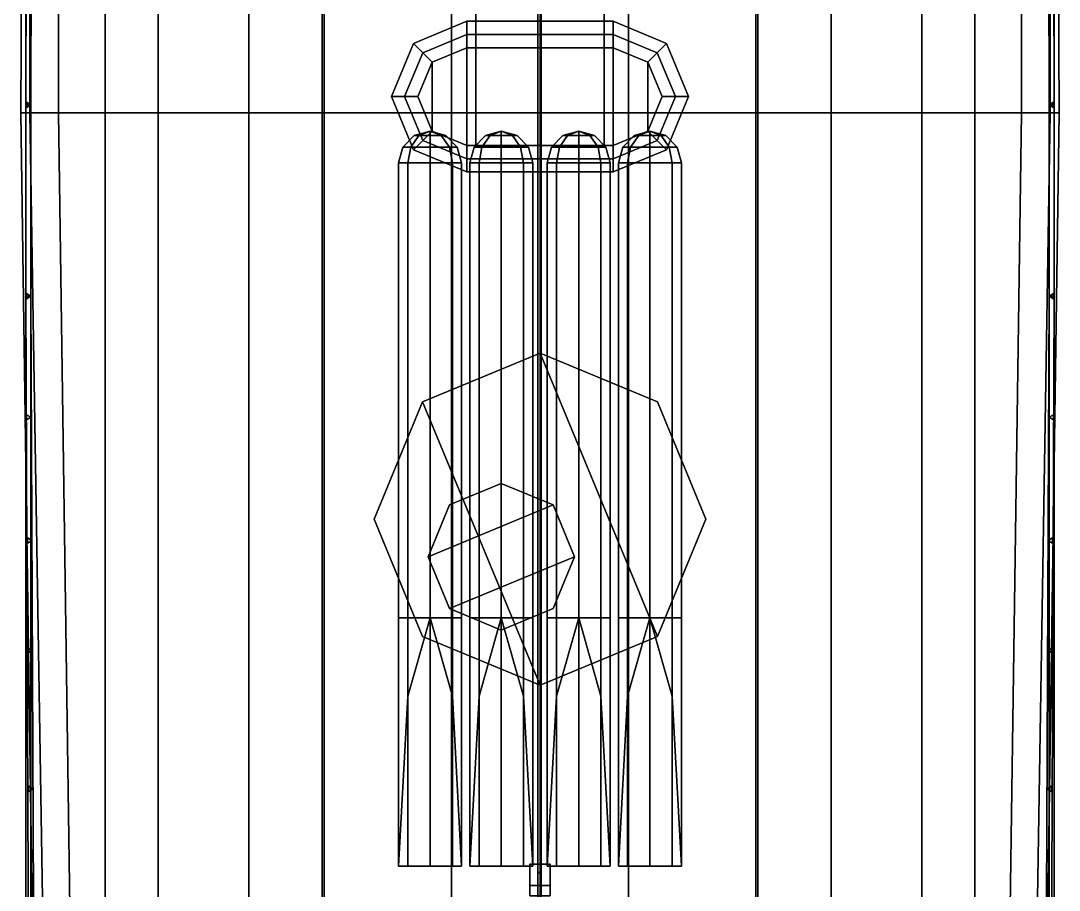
# Model space of a CAD drawing. Header units: millimetres. Extents: x -5 to 5, y -53 to 71.
# Drawn here: x -5.1 to 5.1, y -12.96 to -4.43 of the extents above; entities that cross this region are included whole.
import ezdxf

# ---------------------------------------------------------------- set-up
doc = ezdxf.new("R2010")
doc.units = ezdxf.units.MM
for name, color, linetype in [('boat', 3, 'Continuous'), ('r2', 6, 'Continuous'), ('railings', 6, 'Continuous'), ('turret', 2, 'Continuous')]:
    doc.layers.add(name, color=color, linetype=linetype)

msp = doc.modelspace()

# ---------------------------------------------------------------- linework, layer by layer
for points in [[(0.01, -12.79, 7.543), (-0.02, -12.79, 7.56), (-0.02, 9.19, 17.43), (0.01, 9.19, 17.41)], [(-0.02, -12.79, 7.56), (0.01, -12.79, 7.577), (0.01, 9.19, 17.45), (-0.02, 9.19, 17.43)], [(0.01, -12.79, 7.577), (0.01, -12.79, 7.543), (0.01, 9.19, 17.41), (0.01, 9.19, 17.45)], [(-0.02, -17.75, 10.64), (0.01, -17.75, 10.657), (0.01, 8.41, 24.03), (-0.02, 8.41, 24.01)], [(0.01, -17.75, 10.623), (-0.02, -17.75, 10.64), (-0.02, 8.41, 24.01), (0.01, 8.41, 23.99)], [(0.01, -17.75, 10.657), (0.01, -17.75, 10.623), (0.01, 8.41, 23.99), (0.01, 8.41, 24.03)], [(-5.05, 4.42, 1.33), (-5.05, 4.42, -0.8), (-5.1, -5.33, -0.59), (-5.05, -5.33, 1.33)], [(-5.05, 4.42, -0.8), (-5.01, 4.42, -1.13), (-5.01, -5.33, -1.25), (-5.1, -5.33, -0.59)], [(-5, 4.42, 2.83), (-5.05, 4.42, 1.33), (-5.05, -5.33, 1.33), (-5, -5.33, 2.83)], [(-5.01, 4.42, -1.13), (-4.73, 4.42, -1.77), (-4.73, -5.33, -1.85), (-5.01, -5.33, -1.25)], [(-2.14, 4.42, 2.95), (-5, 4.42, 2.83), (-5, -5.33, 2.83), (-2.14, -5.33, 2.95)], [(-4.73, 4.42, -1.77), (-4.27, 4.42, -2.2), (-4.27, -5.33, -2.24), (-4.73, -5.33, -1.85)], [(-4.27, 4.42, -2.2), (-3.75, 4.42, -2.44), (-3.75, -5.33, -2.48), (-4.27, -5.33, -2.24)], [(-3.75, 4.42, -2.44), (-2.86, 4.42, -2.7), (-2.86, -5.33, -2.74), (-3.75, -5.33, -2.48)], [(-2.86, 4.42, -2.7), (-2.12, 4.42, -2.82), (-2.12, -5.33, -2.85), (-2.86, -5.33, -2.74)], [(0, 4.42, 2.97), (-2.14, 4.42, 2.95), (-2.14, -5.33, 2.95), (0, -5.33, 2.97)], [(-2.12, 4.42, -2.82), (-0.87, 4.42, -2.9), (-0.87, -5.33, -2.95), (-2.12, -5.33, -2.85)], [(0, -5.33, -2.99), (-0.87, -5.33, -2.95), (-0.87, 4.42, -2.9), (0, 4.42, -2.91)], [(0, 4.42, -2.91), (0.87, 4.42, -2.9), (0.87, -5.33, -2.95), (0, -5.33, -2.99)], [(0, -5.33, 2.97), (2.14, -5.33, 2.95), (2.14, 4.42, 2.95), (0, 4.42, 2.97)], [(2.12, -5.33, -2.85), (0.87, -5.33, -2.95), (0.87, 4.42, -2.9), (2.12, 4.42, -2.82)], [(2.86, -5.33, -2.74), (2.12, -5.33, -2.85), (2.12, 4.42, -2.82), (2.86, 4.42, -2.7)], [(2.14, -5.33, 2.95), (5, -5.33, 2.83), (5, 4.42, 2.83), (2.14, 4.42, 2.95)], [(3.75, -5.33, -2.48), (2.86, -5.33, -2.74), (2.86, 4.42, -2.7), (3.75, 4.42, -2.44)], [(4.27, -5.33, -2.24), (3.75, -5.33, -2.48), (3.75, 4.42, -2.44), (4.27, 4.42, -2.2)], [(4.73, -5.33, -1.85), (4.27, -5.33, -2.24), (4.27, 4.42, -2.2), (4.73, 4.42, -1.77)], [(5.01, -5.33, -1.25), (4.73, -5.33, -1.85), (4.73, 4.42, -1.77), (5.01, 4.42, -1.13)], [(5, -5.33, 2.83), (5.05, -5.33, 1.33), (5.05, 4.42, 1.33), (5, 4.42, 2.83)], [(5.1, -5.33, -0.59), (5.01, -5.33, -1.25), (5.01, 4.42, -1.13), (5.05, 4.42, -0.8)], [(5.05, -5.33, 1.33), (5.1, -5.33, -0.59), (5.05, 4.42, -0.8), (5.05, 4.42, 1.33)], [(-0.63, -5.12, 5.29), (-0.63, -4.26, 5.29), (-0.63, -4.26, 4.55), (-0.63, -4.52, 4.97)], [(-0.63, -4.52, 4.97), (-0.63, -4.26, 4.55), (-0.63, -4.26, 5.29), (-0.63, -5.12, 5.29)], [(0.63, -5.12, 5.29), (0.63, -4.26, 5.29), (0.63, -4.26, 4.55), (0.63, -4.52, 4.97)], [(0.63, -4.52, 4.97), (0.63, -4.26, 4.55), (0.63, -4.26, 5.29), (0.63, -5.12, 5.29)], [(-0.63, -5.64, 5.29), (-0.63, -4.42, 5.29), (-0.63, -4.42, 5.46), (-0.63, -5.64, 5.46)], [(-0.63, -5.64, 5.46), (-0.63, -4.42, 5.46), (-0.63, -4.42, 5.29), (-0.63, -5.64, 5.29)], [(0.63, -5.64, 5.46), (0.63, -4.42, 5.46), (0.63, -4.42, 5.29), (0.63, -5.64, 5.29)], [(0.63, -5.64, 5.29), (0.63, -4.42, 5.29), (0.63, -4.42, 5.46), (0.63, -5.64, 5.46)], [(-5.05, -5.33, 1.33), (-5.1, -5.33, -0.59), (-4.95, -15.89, -0.84), (-5.05, -15.89, 1.33)], [(-5.1, -5.33, -0.59), (-5.01, -5.33, -1.25), (-4.84, -15.89, -1.25), (-4.95, -15.89, -0.84)], [(-5, -5.33, 2.83), (-5.05, -5.33, 1.33), (-5.05, -15.89, 1.33), (-5, -15.89, 2.83)], [(-5.01, -5.33, -1.25), (-4.73, -5.33, -1.85), (-4.58, -15.89, -1.71), (-4.84, -15.89, -1.25)], [(-2.14, -5.33, 2.95), (-5, -5.33, 2.83), (-5, -15.89, 2.83), (-2.14, -15.89, 2.95)], [(-4.73, -5.33, -1.85), (-4.27, -5.33, -2.24), (-4.27, -15.89, -2.01), (-4.58, -15.89, -1.71)], [(-4.27, -5.33, -2.24), (-3.75, -5.33, -2.48), (-3.75, -15.89, -2.31), (-4.27, -15.89, -2.01)], [(-3.75, -5.33, -2.48), (-2.86, -5.33, -2.74), (-2.86, -15.89, -2.62), (-3.75, -15.89, -2.31)], [(-2.86, -5.33, -2.74), (-2.12, -5.33, -2.85), (-2.12, -15.89, -2.81), (-2.86, -15.89, -2.62)], [(0, -5.33, 2.97), (-2.14, -5.33, 2.95), (-2.14, -15.89, 2.95), (0, -15.89, 2.97)], [(-2.12, -5.33, -2.85), (-0.87, -5.33, -2.95), (-0.87, -15.89, -2.95), (-2.12, -15.89, -2.81)], [(0, -15.89, -2.99), (-0.87, -15.89, -2.95), (-0.87, -5.33, -2.95), (0, -5.33, -2.99)], [(0, -5.33, -2.99), (0.87, -5.33, -2.95), (0.87, -15.89, -2.95), (0, -15.89, -2.99)], [(0, -15.89, 2.97), (2.14, -15.89, 2.95), (2.14, -5.33, 2.95), (0, -5.33, 2.97)], [(2.12, -15.89, -2.81), (0.87, -15.89, -2.95), (0.87, -5.33, -2.95), (2.12, -5.33, -2.85)], [(2.86, -15.89, -2.62), (2.12, -15.89, -2.81), (2.12, -5.33, -2.85), (2.86, -5.33, -2.74)], [(2.14, -15.89, 2.95), (5, -15.89, 2.83), (5, -5.33, 2.83), (2.14, -5.33, 2.95)], [(3.75, -15.89, -2.31), (2.86, -15.89, -2.62), (2.86, -5.33, -2.74), (3.75, -5.33, -2.48)], [(4.27, -15.89, -2.01), (3.75, -15.89, -2.31), (3.75, -5.33, -2.48), (4.27, -5.33, -2.24)], [(4.58, -15.89, -1.71), (4.27, -15.89, -2.01), (4.27, -5.33, -2.24), (4.73, -5.33, -1.85)], [(4.84, -15.89, -1.25), (4.58, -15.89, -1.71), (4.73, -5.33, -1.85), (5.01, -5.33, -1.25)], [(4.95, -15.89, -0.84), (4.84, -15.89, -1.25), (5.01, -5.33, -1.25), (5.1, -5.33, -0.59)], [(5.05, -15.89, 1.33), (4.95, -15.89, -0.84), (5.1, -5.33, -0.59), (5.05, -5.33, 1.33)], [(5, -15.89, 2.83), (5.05, -15.89, 1.33), (5.05, -5.33, 1.33), (5, -5.33, 2.83)], [(0.1, -12.92, 7.6), (0.1, -12.71, 7.6), (-0.1, -12.71, 7.6), (-0.1, -12.92, 7.6)], [(-0.1, -12.71, 7.6), (-0.1, -12.71, 5.28), (-0.1, -12.92, 5.49), (-0.1, -12.92, 7.6)], [(0.1, -12.71, 7.6), (0.1, -12.71, 5.28), (-0.1, -12.71, 5.28), (-0.1, -12.71, 7.6)], [(-0.1, -12.71, 5.28), (-0.1, -13.02, 5.28), (-0.1, -13.02, 5.49), (-0.1, -12.92, 5.49)], [(0.1, -12.71, 5.28), (0.1, -13.02, 5.28), (-0.1, -13.02, 5.28), (-0.1, -12.71, 5.28)], [(0.1, -12.92, 5.49), (0.1, -12.71, 5.28), (0.1, -12.71, 7.6), (0.1, -12.92, 7.6)], [(0.1, -13.02, 5.49), (0.1, -13.02, 5.28), (0.1, -12.71, 5.28), (0.1, -12.92, 5.49)], [(-0.1, -12.92, 7.6), (-0.1, -12.92, 5.49), (0.1, -12.92, 5.49), (0.1, -12.92, 7.6)], [(-0.1, -12.92, 5.49), (-0.1, -13.02, 5.49), (0.1, -13.02, 5.49), (0.1, -12.92, 5.49)]]:
    msp.add_3dface(points)
at = {"layer": 'boat'}
for points in [[(-0.72, -4.56, 5.76), (-0.72, -4.43, 5.685), (-1.243, -4.647, 5.685), (-1.151, -4.739, 5.76)], [(-0.72, -4.43, 5.535), (-0.72, -4.56, 5.46), (-1.151, -4.739, 5.46), (-1.243, -4.647, 5.535)], [(-0.72, -4.43, 5.685), (-0.72, -4.43, 5.535), (-1.243, -4.647, 5.535), (-1.243, -4.647, 5.685)], [(-0.72, -4.56, 5.46), (-0.72, -4.43, 5.535), (0.72, -4.43, 5.535), (0.72, -4.56, 5.46)], [(-0.72, -4.43, 5.685), (-0.72, -4.56, 5.76), (0.72, -4.56, 5.76), (0.72, -4.43, 5.685)], [(-0.72, -4.43, 5.535), (-0.72, -4.43, 5.685), (0.72, -4.43, 5.685), (0.72, -4.43, 5.535)], [(1.243, -4.647, 5.535), (1.151, -4.739, 5.46), (0.72, -4.56, 5.46), (0.72, -4.43, 5.535)], [(1.151, -4.739, 5.76), (1.243, -4.647, 5.685), (0.72, -4.43, 5.685), (0.72, -4.56, 5.76)], [(1.243, -4.647, 5.685), (1.243, -4.647, 5.535), (0.72, -4.43, 5.535), (0.72, -4.43, 5.685)], [(-0.72, -4.69, 5.685), (-0.72, -4.56, 5.76), (-1.151, -4.739, 5.76), (-1.059, -4.831, 5.685)], [(-0.72, -4.56, 5.46), (-0.72, -4.69, 5.535), (-1.059, -4.831, 5.535), (-1.151, -4.739, 5.46)], [(-0.72, -4.69, 5.535), (-0.72, -4.56, 5.46), (0.72, -4.56, 5.46), (0.72, -4.69, 5.535)], [(-0.72, -4.56, 5.76), (-0.72, -4.69, 5.685), (0.72, -4.69, 5.685), (0.72, -4.56, 5.76)], [(1.151, -4.739, 5.46), (1.059, -4.831, 5.535), (0.72, -4.69, 5.535), (0.72, -4.56, 5.46)], [(1.059, -4.831, 5.685), (1.151, -4.739, 5.76), (0.72, -4.56, 5.76), (0.72, -4.69, 5.685)], [(-1.151, -4.739, 5.76), (-1.243, -4.647, 5.685), (-1.46, -5.17, 5.685), (-1.33, -5.17, 5.76)], [(-1.243, -4.647, 5.685), (-1.243, -4.647, 5.535), (-1.46, -5.17, 5.535), (-1.46, -5.17, 5.685)], [(-1.243, -4.647, 5.535), (-1.151, -4.739, 5.46), (-1.33, -5.17, 5.46), (-1.46, -5.17, 5.535)], [(-1.059, -4.831, 5.535), (-0.72, -4.69, 5.535), (-0.72, -5.65, 5.535), (-1.059, -5.509, 5.535)], [(-1.059, -5.509, 5.535), (-0.72, -5.65, 5.535), (-0.72, -4.69, 5.535), (-1.059, -4.831, 5.535)], [(-0.72, -4.69, 5.535), (-0.72, -4.69, 5.685), (-1.059, -4.831, 5.685), (-1.059, -4.831, 5.535)], [(-0.72, -5.65, 5.535), (0.72, -5.65, 5.535), (0.72, -4.69, 5.535), (-0.72, -4.69, 5.535)], [(-0.72, -4.69, 5.535), (0.72, -4.69, 5.535), (0.72, -5.65, 5.535), (-0.72, -5.65, 5.535)], [(-0.72, -4.69, 5.685), (-0.72, -4.69, 5.535), (0.72, -4.69, 5.535), (0.72, -4.69, 5.685)], [(1.059, -5.509, 5.535), (0.72, -5.65, 5.535), (0.72, -4.69, 5.535), (1.059, -4.831, 5.535)], [(1.059, -4.831, 5.535), (0.72, -4.69, 5.535), (0.72, -5.65, 5.535), (1.059, -5.509, 5.535)], [(1.059, -4.831, 5.535), (1.059, -4.831, 5.685), (0.72, -4.69, 5.685), (0.72, -4.69, 5.535)], [(1.46, -5.17, 5.535), (1.33, -5.17, 5.46), (1.151, -4.739, 5.46), (1.243, -4.647, 5.535)], [(1.33, -5.17, 5.76), (1.46, -5.17, 5.685), (1.243, -4.647, 5.685), (1.151, -4.739, 5.76)], [(1.46, -5.17, 5.685), (1.46, -5.17, 5.535), (1.243, -4.647, 5.535), (1.243, -4.647, 5.685)], [(-1.059, -4.831, 5.685), (-1.151, -4.739, 5.76), (-1.33, -5.17, 5.76), (-1.2, -5.17, 5.685)], [(-1.151, -4.739, 5.46), (-1.059, -4.831, 5.535), (-1.2, -5.17, 5.535), (-1.33, -5.17, 5.46)], [(1.33, -5.17, 5.46), (1.2, -5.17, 5.535), (1.059, -4.831, 5.535), (1.151, -4.739, 5.46)], [(1.2, -5.17, 5.685), (1.33, -5.17, 5.76), (1.151, -4.739, 5.76), (1.059, -4.831, 5.685)], [(-1.2, -5.17, 5.535), (-1.059, -5.509, 5.535), (-1.059, -4.831, 5.535), (-1.2, -5.17, 5.535)], [(-1.2, -5.17, 5.535), (-1.059, -4.831, 5.535), (-1.059, -5.509, 5.535), (-1.2, -5.17, 5.535)], [(-1.059, -4.831, 5.535), (-1.059, -4.831, 5.685), (-1.2, -5.17, 5.685), (-1.2, -5.17, 5.535)], [(1.2, -5.17, 5.535), (1.059, -5.509, 5.535), (1.059, -4.831, 5.535), (1.2, -5.17, 5.535)], [(1.2, -5.17, 5.535), (1.059, -4.831, 5.535), (1.059, -5.509, 5.535), (1.2, -5.17, 5.535)], [(1.2, -5.17, 5.535), (1.2, -5.17, 5.685), (1.059, -4.831, 5.685), (1.059, -4.831, 5.535)], [(-1.33, -5.17, 5.76), (-1.46, -5.17, 5.685), (-1.243, -5.693, 5.685), (-1.151, -5.601, 5.76)], [(-1.46, -5.17, 5.685), (-1.46, -5.17, 5.535), (-1.243, -5.693, 5.535), (-1.243, -5.693, 5.685)], [(-1.46, -5.17, 5.535), (-1.33, -5.17, 5.46), (-1.151, -5.601, 5.46), (-1.243, -5.693, 5.535)], [(-1.2, -5.17, 5.685), (-1.33, -5.17, 5.76), (-1.151, -5.601, 5.76), (-1.059, -5.509, 5.685)], [(-1.33, -5.17, 5.46), (-1.2, -5.17, 5.535), (-1.059, -5.509, 5.535), (-1.151, -5.601, 5.46)], [(-1.2, -5.17, 5.535), (-1.2, -5.17, 5.685), (-1.059, -5.509, 5.685), (-1.059, -5.509, 5.535)], [(1.151, -5.601, 5.46), (1.059, -5.509, 5.535), (1.2, -5.17, 5.535), (1.33, -5.17, 5.46)], [(1.059, -5.509, 5.535), (1.059, -5.509, 5.685), (1.2, -5.17, 5.685), (1.2, -5.17, 5.535)], [(1.059, -5.509, 5.685), (1.151, -5.601, 5.76), (1.33, -5.17, 5.76), (1.2, -5.17, 5.685)], [(1.243, -5.693, 5.535), (1.151, -5.601, 5.46), (1.33, -5.17, 5.46), (1.46, -5.17, 5.535)], [(1.151, -5.601, 5.76), (1.243, -5.693, 5.685), (1.46, -5.17, 5.685), (1.33, -5.17, 5.76)], [(1.243, -5.693, 5.685), (1.243, -5.693, 5.535), (1.46, -5.17, 5.535), (1.46, -5.17, 5.685)], [(-1.151, -5.601, 5.76), (-1.243, -5.693, 5.685), (-0.72, -5.91, 5.685), (-0.72, -5.78, 5.76)], [(-1.243, -5.693, 5.535), (-1.151, -5.601, 5.46), (-0.72, -5.78, 5.46), (-0.72, -5.91, 5.535)], [(-1.059, -5.509, 5.685), (-1.151, -5.601, 5.76), (-0.72, -5.78, 5.76), (-0.72, -5.65, 5.685)], [(-1.151, -5.601, 5.46), (-1.059, -5.509, 5.535), (-0.72, -5.65, 5.535), (-0.72, -5.78, 5.46)], [(-1.059, -5.509, 5.535), (-1.059, -5.509, 5.685), (-0.72, -5.65, 5.685), (-0.72, -5.65, 5.535)], [(0.72, -5.78, 5.46), (0.72, -5.65, 5.535), (1.059, -5.509, 5.535), (1.151, -5.601, 5.46)], [(0.72, -5.65, 5.535), (0.72, -5.65, 5.685), (1.059, -5.509, 5.685), (1.059, -5.509, 5.535)], [(0.72, -5.65, 5.685), (0.72, -5.78, 5.76), (1.151, -5.601, 5.76), (1.059, -5.509, 5.685)], [(0.72, -5.91, 5.535), (0.72, -5.78, 5.46), (1.151, -5.601, 5.46), (1.243, -5.693, 5.535)], [(0.72, -5.78, 5.76), (0.72, -5.91, 5.685), (1.243, -5.693, 5.685), (1.151, -5.601, 5.76)], [(-1.243, -5.693, 5.685), (-1.243, -5.693, 5.535), (-0.72, -5.91, 5.535), (-0.72, -5.91, 5.685)], [(-0.72, -5.65, 5.685), (-0.72, -5.78, 5.76), (0.72, -5.78, 5.76), (0.72, -5.65, 5.685)], [(-0.72, -5.65, 5.535), (-0.72, -5.65, 5.685), (0.72, -5.65, 5.685), (0.72, -5.65, 5.535)], [(-0.72, -5.78, 5.46), (-0.72, -5.65, 5.535), (0.72, -5.65, 5.535), (0.72, -5.78, 5.46)], [(0.72, -5.91, 5.685), (0.72, -5.91, 5.535), (1.243, -5.693, 5.535), (1.243, -5.693, 5.685)], [(-0.72, -5.78, 5.76), (-0.72, -5.91, 5.685), (0.72, -5.91, 5.685), (0.72, -5.78, 5.76)], [(-0.72, -5.91, 5.535), (-0.72, -5.78, 5.46), (0.72, -5.78, 5.46), (0.72, -5.91, 5.535)], [(-0.72, -5.91, 5.685), (-0.72, -5.91, 5.535), (0.72, -5.91, 5.535), (0.72, -5.91, 5.685)]]:
    msp.add_3dface(points, dxfattribs=at)
at = {"layer": 'r2'}
for points in [[(-5.05, -5.25, 3.75), (-5.03, 2.85, 3.75), (-4.98, 2.85, 3.75), (-5, -5.25, 3.75)], [(-5, -5.25, 3.75), (-4.98, 2.85, 3.75), (-5.03, 2.85, 3.75), (-5.05, -5.25, 3.75)], [(-5, -7.13, 3.75), (-5, -5.25, 3.75), (-5.05, -5.25, 3.75), (-5.05, -7.13, 3.75)], [(-5.05, -7.13, 3.75), (-5.05, -5.25, 3.75), (-5, -5.25, 3.75), (-5, -7.13, 3.75)], [(-5.045, -5.276, 2.83), (-5.045, -5.224, 2.83), (-5.045, -5.224, 3.75), (-5.045, -5.276, 3.75)], [(-5.045, -5.224, 2.83), (-5, -5.25, 2.83), (-5, -5.25, 3.75), (-5.045, -5.224, 3.75)], [(-5, -5.25, 2.83), (-5.045, -5.276, 2.83), (-5.045, -5.276, 3.75), (-5, -5.25, 3.75)], [(-4.97, -14.55, 3.75), (-5, -7.13, 3.75), (-5.05, -7.13, 3.75), (-5.02, -14.55, 3.75)], [(-5.02, -14.55, 3.75), (-5.05, -7.13, 3.75), (-5, -7.13, 3.75), (-4.97, -14.55, 3.75)], [(-5.045, -7.104, 2.83), (-5, -7.13, 2.83), (-5, -7.13, 3.75), (-5.045, -7.104, 3.75)], [(-5.045, -7.156, 2.83), (-5.045, -7.104, 2.83), (-5.045, -7.104, 3.75), (-5.045, -7.156, 3.75)], [(-5, -7.13, 2.83), (-5.045, -7.156, 2.83), (-5.045, -7.156, 3.75), (-5, -7.13, 3.75)], [(-5.045, -8.294, 2.83), (-5, -8.32, 2.83), (-5, -8.32, 3.75), (-5.045, -8.294, 3.75)], [(-5.045, -8.346, 2.83), (-5.045, -8.294, 2.83), (-5.045, -8.294, 3.75), (-5.045, -8.346, 3.75)], [(-5, -8.32, 2.83), (-5.045, -8.346, 2.83), (-5.045, -8.346, 3.75), (-5, -8.32, 3.75)], [(-5.035, -9.556, 2.83), (-5.035, -9.504, 2.83), (-5.035, -9.504, 3.75), (-5.035, -9.556, 3.75)], [(-5.035, -9.504, 2.83), (-4.99, -9.53, 2.83), (-4.99, -9.53, 3.75), (-5.035, -9.504, 3.75)], [(-4.99, -9.53, 2.83), (-5.035, -9.556, 2.83), (-5.035, -9.556, 3.75), (-4.99, -9.53, 3.75)], [(-5.035, -10.584, 2.83), (-4.99, -10.61, 2.83), (-4.99, -10.61, 3.75), (-5.035, -10.584, 3.75)], [(-5.035, -10.636, 2.83), (-5.035, -10.584, 2.83), (-5.035, -10.584, 3.75), (-5.035, -10.636, 3.75)], [(-4.99, -10.61, 2.83), (-5.035, -10.636, 2.83), (-5.035, -10.636, 3.75), (-4.99, -10.61, 3.75)], [(-5.025, -11.996, 2.83), (-5.025, -11.944, 2.83), (-5.025, -11.944, 3.75), (-5.025, -11.996, 3.75)], [(-5.025, -11.944, 2.83), (-4.98, -11.97, 2.83), (-4.98, -11.97, 3.75), (-5.025, -11.944, 3.75)], [(-4.98, -11.97, 2.83), (-5.025, -11.996, 2.83), (-5.025, -11.996, 3.75), (-4.98, -11.97, 3.75)]]:
    msp.add_3dface(points, dxfattribs=at)
at = {"layer": 'railings'}
for points in [[(5, -5.25, 3.75), (4.98, 2.85, 3.75), (5.03, 2.85, 3.75), (5.05, -5.25, 3.75)], [(5.05, -5.25, 3.75), (5.03, 2.85, 3.75), (4.98, 2.85, 3.75), (5, -5.25, 3.75)], [(5.045, -5.224, 2.83), (5, -5.25, 2.83), (5, -5.25, 3.75), (5.045, -5.224, 3.75)], [(5, -5.25, 2.83), (5.045, -5.276, 2.83), (5.045, -5.276, 3.75), (5, -5.25, 3.75)], [(5, -7.13, 3.75), (5, -5.25, 3.75), (5.05, -5.25, 3.75), (5.05, -7.13, 3.75)], [(5.05, -7.13, 3.75), (5.05, -5.25, 3.75), (5, -5.25, 3.75), (5, -7.13, 3.75)], [(5.045, -5.276, 2.83), (5.045, -5.224, 2.83), (5.045, -5.224, 3.75), (5.045, -5.276, 3.75)], [(5.02, -14.55, 3.75), (5.05, -7.13, 3.75), (5, -7.13, 3.75), (4.97, -14.55, 3.75)], [(4.97, -14.55, 3.75), (5, -7.13, 3.75), (5.05, -7.13, 3.75), (5.02, -14.55, 3.75)], [(5.045, -7.104, 2.83), (5, -7.13, 2.83), (5, -7.13, 3.75), (5.045, -7.104, 3.75)], [(5, -7.13, 2.83), (5.045, -7.156, 2.83), (5.045, -7.156, 3.75), (5, -7.13, 3.75)], [(5.045, -7.156, 2.83), (5.045, -7.104, 2.83), (5.045, -7.104, 3.75), (5.045, -7.156, 3.75)], [(5.045, -8.294, 2.83), (5, -8.32, 2.83), (5, -8.32, 3.75), (5.045, -8.294, 3.75)], [(5, -8.32, 2.83), (5.045, -8.346, 2.83), (5.045, -8.346, 3.75), (5, -8.32, 3.75)], [(5.045, -8.346, 2.83), (5.045, -8.294, 2.83), (5.045, -8.294, 3.75), (5.045, -8.346, 3.75)], [(5.035, -9.504, 2.83), (4.99, -9.53, 2.83), (4.99, -9.53, 3.75), (5.035, -9.504, 3.75)], [(4.99, -9.53, 2.83), (5.035, -9.556, 2.83), (5.035, -9.556, 3.75), (4.99, -9.53, 3.75)], [(5.035, -9.556, 2.83), (5.035, -9.504, 2.83), (5.035, -9.504, 3.75), (5.035, -9.556, 3.75)], [(5.035, -10.584, 2.83), (4.99, -10.61, 2.83), (4.99, -10.61, 3.75), (5.035, -10.584, 3.75)], [(5.035, -10.636, 2.83), (5.035, -10.584, 2.83), (5.035, -10.584, 3.75), (5.035, -10.636, 3.75)], [(4.99, -10.61, 2.83), (5.035, -10.636, 2.83), (5.035, -10.636, 3.75), (4.99, -10.61, 3.75)], [(5.025, -11.944, 2.83), (4.98, -11.97, 2.83), (4.98, -11.97, 3.75), (5.025, -11.944, 3.75)], [(4.98, -11.97, 2.83), (5.025, -11.996, 2.83), (5.025, -11.996, 3.75), (4.98, -11.97, 3.75)], [(5.025, -11.996, 2.83), (5.025, -11.944, 2.83), (5.025, -11.944, 3.75), (5.025, -11.996, 3.75)]]:
    msp.add_3dface(points, dxfattribs=at)
at = {"layer": 'turret'}
for points in [[(-1.19, -5.552, 3.65), (-1.27, -5.665, 3.57), (-1.348, -5.665, 3.76), (-1.235, -5.552, 3.76)], [(-1.235, -5.552, 3.76), (-1.348, -5.665, 3.76), (-1.27, -5.665, 3.95), (-1.19, -5.552, 3.87)], [(-1.08, -5.552, 3.605), (-1.08, -5.665, 3.492), (-1.27, -5.665, 3.57), (-1.19, -5.552, 3.65)], [(-1.19, -5.552, 3.87), (-1.27, -5.665, 3.95), (-1.08, -5.665, 4.028), (-1.08, -5.552, 3.915)], [(-1.08, -5.51, 3.76), (-1.19, -5.552, 3.65), (-1.235, -5.552, 3.76), (-1.08, -5.51, 3.76)], [(-1.08, -5.51, 3.76), (-1.235, -5.552, 3.76), (-1.19, -5.552, 3.87), (-1.08, -5.51, 3.76)], [(-1.08, -5.51, 3.76), (-1.08, -5.552, 3.605), (-1.19, -5.552, 3.65), (-1.08, -5.51, 3.76)], [(-1.08, -5.51, 3.76), (-1.19, -5.552, 3.87), (-1.08, -5.552, 3.915), (-1.08, -5.51, 3.76)], [(-1.08, -5.51, 3.76), (-0.97, -5.552, 3.65), (-1.08, -5.552, 3.605), (-1.08, -5.51, 3.76)], [(-1.08, -5.51, 3.76), (-1.08, -5.552, 3.915), (-0.97, -5.552, 3.87), (-1.08, -5.51, 3.76)], [(-1.08, -5.51, 3.76), (-0.925, -5.552, 3.76), (-0.97, -5.552, 3.65), (-1.08, -5.51, 3.76)], [(-1.08, -5.51, 3.76), (-0.97, -5.552, 3.87), (-0.925, -5.552, 3.76), (-1.08, -5.51, 3.76)], [(-0.97, -5.552, 3.65), (-0.89, -5.665, 3.57), (-1.08, -5.665, 3.492), (-1.08, -5.552, 3.605)], [(-1.08, -5.552, 3.915), (-1.08, -5.665, 4.028), (-0.89, -5.665, 3.95), (-0.97, -5.552, 3.87)], [(-0.925, -5.552, 3.76), (-0.812, -5.665, 3.76), (-0.89, -5.665, 3.57), (-0.97, -5.552, 3.65)], [(-0.97, -5.552, 3.87), (-0.89, -5.665, 3.95), (-0.812, -5.665, 3.76), (-0.925, -5.552, 3.76)], [(-0.49, -5.552, 3.65), (-0.57, -5.665, 3.57), (-0.648, -5.665, 3.76), (-0.535, -5.552, 3.76)], [(-0.535, -5.552, 3.76), (-0.648, -5.665, 3.76), (-0.57, -5.665, 3.95), (-0.49, -5.552, 3.87)], [(-0.38, -5.552, 3.605), (-0.38, -5.665, 3.492), (-0.57, -5.665, 3.57), (-0.49, -5.552, 3.65)], [(-0.49, -5.552, 3.87), (-0.57, -5.665, 3.95), (-0.38, -5.665, 4.028), (-0.38, -5.552, 3.915)], [(-0.38, -5.51, 3.76), (-0.49, -5.552, 3.65), (-0.535, -5.552, 3.76), (-0.38, -5.51, 3.76)], [(-0.38, -5.51, 3.76), (-0.535, -5.552, 3.76), (-0.49, -5.552, 3.87), (-0.38, -5.51, 3.76)], [(-0.38, -5.51, 3.76), (-0.38, -5.552, 3.605), (-0.49, -5.552, 3.65), (-0.38, -5.51, 3.76)], [(-0.38, -5.51, 3.76), (-0.49, -5.552, 3.87), (-0.38, -5.552, 3.915), (-0.38, -5.51, 3.76)], [(-0.38, -5.51, 3.76), (-0.225, -5.552, 3.76), (-0.27, -5.552, 3.65), (-0.38, -5.51, 3.76)], [(-0.38, -5.51, 3.76), (-0.27, -5.552, 3.65), (-0.38, -5.552, 3.605), (-0.38, -5.51, 3.76)], [(-0.38, -5.51, 3.76), (-0.38, -5.552, 3.915), (-0.27, -5.552, 3.87), (-0.38, -5.51, 3.76)], [(-0.38, -5.51, 3.76), (-0.27, -5.552, 3.87), (-0.225, -5.552, 3.76), (-0.38, -5.51, 3.76)], [(-0.27, -5.552, 3.65), (-0.19, -5.665, 3.57), (-0.38, -5.665, 3.492), (-0.38, -5.552, 3.605)], [(-0.38, -5.552, 3.915), (-0.38, -5.665, 4.028), (-0.19, -5.665, 3.95), (-0.27, -5.552, 3.87)], [(-0.225, -5.552, 3.76), (-0.112, -5.665, 3.76), (-0.19, -5.665, 3.57), (-0.27, -5.552, 3.65)], [(-0.27, -5.552, 3.87), (-0.19, -5.665, 3.95), (-0.112, -5.665, 3.76), (-0.225, -5.552, 3.76)], [(0.27, -5.552, 3.65), (0.19, -5.665, 3.57), (0.112, -5.665, 3.76), (0.225, -5.552, 3.76)], [(0.225, -5.552, 3.76), (0.112, -5.665, 3.76), (0.19, -5.665, 3.95), (0.27, -5.552, 3.87)], [(0.38, -5.552, 3.605), (0.38, -5.665, 3.492), (0.19, -5.665, 3.57), (0.27, -5.552, 3.65)], [(0.27, -5.552, 3.87), (0.19, -5.665, 3.95), (0.38, -5.665, 4.028), (0.38, -5.552, 3.915)], [(0.38, -5.51, 3.76), (0.27, -5.552, 3.65), (0.225, -5.552, 3.76), (0.38, -5.51, 3.76)], [(0.38, -5.51, 3.76), (0.225, -5.552, 3.76), (0.27, -5.552, 3.87), (0.38, -5.51, 3.76)], [(0.38, -5.51, 3.76), (0.38, -5.552, 3.605), (0.27, -5.552, 3.65), (0.38, -5.51, 3.76)], [(0.38, -5.51, 3.76), (0.27, -5.552, 3.87), (0.38, -5.552, 3.915), (0.38, -5.51, 3.76)], [(0.38, -5.51, 3.76), (0.49, -5.552, 3.65), (0.38, -5.552, 3.605), (0.38, -5.51, 3.76)], [(0.38, -5.51, 3.76), (0.38, -5.552, 3.915), (0.49, -5.552, 3.87), (0.38, -5.51, 3.76)], [(0.38, -5.51, 3.76), (0.535, -5.552, 3.76), (0.49, -5.552, 3.65), (0.38, -5.51, 3.76)], [(0.38, -5.51, 3.76), (0.49, -5.552, 3.87), (0.535, -5.552, 3.76), (0.38, -5.51, 3.76)], [(0.49, -5.552, 3.65), (0.57, -5.665, 3.57), (0.38, -5.665, 3.492), (0.38, -5.552, 3.605)], [(0.38, -5.552, 3.915), (0.38, -5.665, 4.028), (0.57, -5.665, 3.95), (0.49, -5.552, 3.87)], [(0.535, -5.552, 3.76), (0.648, -5.665, 3.76), (0.57, -5.665, 3.57), (0.49, -5.552, 3.65)], [(0.49, -5.552, 3.87), (0.57, -5.665, 3.95), (0.648, -5.665, 3.76), (0.535, -5.552, 3.76)], [(0.925, -5.552, 3.76), (0.812, -5.665, 3.76), (0.89, -5.665, 3.95), (0.97, -5.552, 3.87)], [(0.97, -5.552, 3.65), (0.89, -5.665, 3.57), (0.812, -5.665, 3.76), (0.925, -5.552, 3.76)], [(0.97, -5.552, 3.87), (0.89, -5.665, 3.95), (1.08, -5.665, 4.028), (1.08, -5.552, 3.915)], [(1.08, -5.552, 3.605), (1.08, -5.665, 3.492), (0.89, -5.665, 3.57), (0.97, -5.552, 3.65)], [(1.08, -5.51, 3.76), (0.925, -5.552, 3.76), (0.97, -5.552, 3.87), (1.08, -5.51, 3.76)], [(1.08, -5.51, 3.76), (0.97, -5.552, 3.65), (0.925, -5.552, 3.76), (1.08, -5.51, 3.76)], [(1.08, -5.51, 3.76), (0.97, -5.552, 3.87), (1.08, -5.552, 3.915), (1.08, -5.51, 3.76)], [(1.08, -5.51, 3.76), (1.08, -5.552, 3.605), (0.97, -5.552, 3.65), (1.08, -5.51, 3.76)], [(1.08, -5.51, 3.76), (1.19, -5.552, 3.87), (1.235, -5.552, 3.76), (1.08, -5.51, 3.76)], [(1.08, -5.51, 3.76), (1.235, -5.552, 3.76), (1.19, -5.552, 3.65), (1.08, -5.51, 3.76)], [(1.08, -5.51, 3.76), (1.08, -5.552, 3.915), (1.19, -5.552, 3.87), (1.08, -5.51, 3.76)], [(1.08, -5.51, 3.76), (1.19, -5.552, 3.65), (1.08, -5.552, 3.605), (1.08, -5.51, 3.76)], [(1.08, -5.552, 3.915), (1.08, -5.665, 4.028), (1.27, -5.665, 3.95), (1.19, -5.552, 3.87)], [(1.19, -5.552, 3.65), (1.27, -5.665, 3.57), (1.08, -5.665, 3.492), (1.08, -5.552, 3.605)], [(1.19, -5.552, 3.87), (1.27, -5.665, 3.95), (1.348, -5.665, 3.76), (1.235, -5.552, 3.76)], [(1.235, -5.552, 3.76), (1.348, -5.665, 3.76), (1.27, -5.665, 3.57), (1.19, -5.552, 3.65)], [(-1.27, -5.665, 3.57), (-1.299, -5.82, 3.541), (-1.39, -5.82, 3.76), (-1.348, -5.665, 3.76)], [(-1.348, -5.665, 3.76), (-1.39, -5.82, 3.76), (-1.299, -5.82, 3.979), (-1.27, -5.665, 3.95)], [(-1.08, -5.665, 3.492), (-1.08, -5.82, 3.45), (-1.299, -5.82, 3.541), (-1.27, -5.665, 3.57)], [(-1.27, -5.665, 3.95), (-1.299, -5.82, 3.979), (-1.08, -5.82, 4.07), (-1.08, -5.665, 4.028)], [(-0.89, -5.665, 3.57), (-0.861, -5.82, 3.541), (-1.08, -5.82, 3.45), (-1.08, -5.665, 3.492)], [(-1.08, -5.665, 4.028), (-1.08, -5.82, 4.07), (-0.861, -5.82, 3.979), (-0.89, -5.665, 3.95)], [(-0.812, -5.665, 3.76), (-0.77, -5.82, 3.76), (-0.861, -5.82, 3.541), (-0.89, -5.665, 3.57)], [(-0.89, -5.665, 3.95), (-0.861, -5.82, 3.979), (-0.77, -5.82, 3.76), (-0.812, -5.665, 3.76)], [(-0.57, -5.665, 3.57), (-0.599, -5.82, 3.541), (-0.69, -5.82, 3.76), (-0.648, -5.665, 3.76)], [(-0.648, -5.665, 3.76), (-0.69, -5.82, 3.76), (-0.599, -5.82, 3.979), (-0.57, -5.665, 3.95)], [(-0.38, -5.665, 3.492), (-0.38, -5.82, 3.45), (-0.599, -5.82, 3.541), (-0.57, -5.665, 3.57)], [(-0.57, -5.665, 3.95), (-0.599, -5.82, 3.979), (-0.38, -5.82, 4.07), (-0.38, -5.665, 4.028)], [(-0.19, -5.665, 3.57), (-0.161, -5.82, 3.541), (-0.38, -5.82, 3.45), (-0.38, -5.665, 3.492)], [(-0.38, -5.665, 4.028), (-0.38, -5.82, 4.07), (-0.161, -5.82, 3.979), (-0.19, -5.665, 3.95)], [(-0.112, -5.665, 3.76), (-0.07, -5.82, 3.76), (-0.161, -5.82, 3.541), (-0.19, -5.665, 3.57)], [(-0.19, -5.665, 3.95), (-0.161, -5.82, 3.979), (-0.07, -5.82, 3.76), (-0.112, -5.665, 3.76)], [(0.19, -5.665, 3.57), (0.161, -5.82, 3.541), (0.07, -5.82, 3.76), (0.112, -5.665, 3.76)], [(0.112, -5.665, 3.76), (0.07, -5.82, 3.76), (0.161, -5.82, 3.979), (0.19, -5.665, 3.95)], [(0.38, -5.665, 3.492), (0.38, -5.82, 3.45), (0.161, -5.82, 3.541), (0.19, -5.665, 3.57)], [(0.19, -5.665, 3.95), (0.161, -5.82, 3.979), (0.38, -5.82, 4.07), (0.38, -5.665, 4.028)], [(0.57, -5.665, 3.57), (0.599, -5.82, 3.541), (0.38, -5.82, 3.45), (0.38, -5.665, 3.492)], [(0.38, -5.665, 4.028), (0.38, -5.82, 4.07), (0.599, -5.82, 3.979), (0.57, -5.665, 3.95)], [(0.648, -5.665, 3.76), (0.69, -5.82, 3.76), (0.599, -5.82, 3.541), (0.57, -5.665, 3.57)], [(0.57, -5.665, 3.95), (0.599, -5.82, 3.979), (0.69, -5.82, 3.76), (0.648, -5.665, 3.76)], [(0.812, -5.665, 3.76), (0.77, -5.82, 3.76), (0.861, -5.82, 3.979), (0.89, -5.665, 3.95)], [(0.89, -5.665, 3.57), (0.861, -5.82, 3.541), (0.77, -5.82, 3.76), (0.812, -5.665, 3.76)], [(0.89, -5.665, 3.95), (0.861, -5.82, 3.979), (1.08, -5.82, 4.07), (1.08, -5.665, 4.028)], [(1.08, -5.665, 3.492), (1.08, -5.82, 3.45), (0.861, -5.82, 3.541), (0.89, -5.665, 3.57)], [(1.08, -5.665, 4.028), (1.08, -5.82, 4.07), (1.299, -5.82, 3.979), (1.27, -5.665, 3.95)], [(1.27, -5.665, 3.57), (1.299, -5.82, 3.541), (1.08, -5.82, 3.45), (1.08, -5.665, 3.492)], [(1.27, -5.665, 3.95), (1.299, -5.82, 3.979), (1.39, -5.82, 3.76), (1.348, -5.665, 3.76)], [(1.348, -5.665, 3.76), (1.39, -5.82, 3.76), (1.299, -5.82, 3.541), (1.27, -5.665, 3.57)], [(-1.39, -10.29, 3.76), (-1.299, -10.29, 3.979), (-1.299, -5.82, 3.979), (-1.39, -5.82, 3.76)], [(-1.299, -10.29, 3.541), (-1.39, -10.29, 3.76), (-1.39, -5.82, 3.76), (-1.299, -5.82, 3.541)], [(-1.299, -10.29, 3.979), (-1.08, -10.29, 4.07), (-1.08, -5.82, 4.07), (-1.299, -5.82, 3.979)], [(-1.08, -10.29, 3.45), (-1.299, -10.29, 3.541), (-1.299, -5.82, 3.541), (-1.08, -5.82, 3.45)], [(-1.08, -10.29, 4.07), (-0.861, -10.29, 3.979), (-0.861, -5.82, 3.979), (-1.08, -5.82, 4.07)], [(-0.861, -10.29, 3.541), (-1.08, -10.29, 3.45), (-1.08, -5.82, 3.45), (-0.861, -5.82, 3.541)], [(-0.861, -10.29, 3.979), (-0.77, -10.29, 3.76), (-0.77, -5.82, 3.76), (-0.861, -5.82, 3.979)], [(-0.77, -10.29, 3.76), (-0.861, -10.29, 3.541), (-0.861, -5.82, 3.541), (-0.77, -5.82, 3.76)], [(-0.69, -10.29, 3.76), (-0.599, -10.29, 3.979), (-0.599, -5.82, 3.979), (-0.69, -5.82, 3.76)], [(-0.599, -10.29, 3.541), (-0.69, -10.29, 3.76), (-0.69, -5.82, 3.76), (-0.599, -5.82, 3.541)], [(-0.599, -10.29, 3.979), (-0.38, -10.29, 4.07), (-0.38, -5.82, 4.07), (-0.599, -5.82, 3.979)], [(-0.38, -10.29, 3.45), (-0.599, -10.29, 3.541), (-0.599, -5.82, 3.541), (-0.38, -5.82, 3.45)], [(-0.38, -10.29, 4.07), (-0.161, -10.29, 3.979), (-0.161, -5.82, 3.979), (-0.38, -5.82, 4.07)], [(-0.161, -10.29, 3.541), (-0.38, -10.29, 3.45), (-0.38, -5.82, 3.45), (-0.161, -5.82, 3.541)], [(-0.161, -10.29, 3.979), (-0.07, -10.29, 3.76), (-0.07, -5.82, 3.76), (-0.161, -5.82, 3.979)], [(-0.07, -10.29, 3.76), (-0.161, -10.29, 3.541), (-0.161, -5.82, 3.541), (-0.07, -5.82, 3.76)], [(0.07, -10.29, 3.76), (0.161, -10.29, 3.979), (0.161, -5.82, 3.979), (0.07, -5.82, 3.76)], [(0.161, -10.29, 3.541), (0.07, -10.29, 3.76), (0.07, -5.82, 3.76), (0.161, -5.82, 3.541)], [(0.161, -10.29, 3.979), (0.38, -10.29, 4.07), (0.38, -5.82, 4.07), (0.161, -5.82, 3.979)], [(0.38, -10.29, 3.45), (0.161, -10.29, 3.541), (0.161, -5.82, 3.541), (0.38, -5.82, 3.45)], [(0.38, -10.29, 4.07), (0.599, -10.29, 3.979), (0.599, -5.82, 3.979), (0.38, -5.82, 4.07)], [(0.599, -10.29, 3.541), (0.38, -10.29, 3.45), (0.38, -5.82, 3.45), (0.599, -5.82, 3.541)], [(0.599, -10.29, 3.979), (0.69, -10.29, 3.76), (0.69, -5.82, 3.76), (0.599, -5.82, 3.979)], [(0.69, -10.29, 3.76), (0.599, -10.29, 3.541), (0.599, -5.82, 3.541), (0.69, -5.82, 3.76)], [(0.861, -10.29, 3.541), (0.77, -10.29, 3.76), (0.77, -5.82, 3.76), (0.861, -5.82, 3.541)], [(0.77, -10.29, 3.76), (0.861, -10.29, 3.979), (0.861, -5.82, 3.979), (0.77, -5.82, 3.76)], [(1.08, -10.29, 3.45), (0.861, -10.29, 3.541), (0.861, -5.82, 3.541), (1.08, -5.82, 3.45)], [(0.861, -10.29, 3.979), (1.08, -10.29, 4.07), (1.08, -5.82, 4.07), (0.861, -5.82, 3.979)], [(1.299, -10.29, 3.541), (1.08, -10.29, 3.45), (1.08, -5.82, 3.45), (1.299, -5.82, 3.541)], [(1.08, -10.29, 4.07), (1.299, -10.29, 3.979), (1.299, -5.82, 3.979), (1.08, -5.82, 4.07)], [(1.39, -10.29, 3.76), (1.299, -10.29, 3.541), (1.299, -5.82, 3.541), (1.39, -5.82, 3.76)], [(1.299, -10.29, 3.979), (1.39, -10.29, 3.76), (1.39, -5.82, 3.76), (1.299, -5.82, 3.979)], [(0, -7.69, 2.95), (-1.153, -8.167, 2.95), (-1.153, -8.167, 3.45), (0, -7.69, 3.45)], [(1.153, -10.473, 3.45), (0, -7.69, 3.45), (-1.153, -8.167, 3.45), (0, -10.95, 3.45)], [(1.153, -8.167, 2.95), (0, -7.69, 2.95), (0, -7.69, 3.45), (1.153, -8.167, 3.45)], [(1.63, -9.32, 3.45), (1.153, -8.167, 3.45), (0, -7.69, 3.45), (1.153, -10.473, 3.45)], [(-1.153, -8.167, 2.95), (-1.63, -9.32, 2.95), (-1.63, -9.32, 3.45), (-1.153, -8.167, 3.45)], [(0, -10.95, 3.45), (-1.153, -8.167, 3.45), (-1.63, -9.32, 3.45), (-1.153, -10.473, 3.45)], [(1.63, -9.32, 2.95), (1.153, -8.167, 2.95), (1.153, -8.167, 3.45), (1.63, -9.32, 3.45)], [(-0.38, -8.97, 5.13), (-0.889, -9.181, 5.13), (-1.1, -9.69, 5.13), (0.129, -9.181, 5.13)], [(-0.38, -8.97, 4.07), (-0.889, -9.181, 4.07), (-0.889, -9.181, 5.13), (-0.38, -8.97, 5.13)], [(0.129, -9.181, 4.07), (-0.38, -8.97, 4.07), (-0.38, -8.97, 5.13), (0.129, -9.181, 5.13)], [(-0.889, -9.181, 4.07), (-1.1, -9.69, 4.07), (-1.1, -9.69, 5.13), (-0.889, -9.181, 5.13)], [(0.129, -9.181, 5.13), (-1.1, -9.69, 5.13), (-0.889, -10.199, 5.13), (0.34, -9.69, 5.13)], [(0.34, -9.69, 4.07), (0.129, -9.181, 4.07), (0.129, -9.181, 5.13), (0.34, -9.69, 5.13)], [(-1.63, -9.32, 2.95), (-1.153, -10.473, 2.95), (-1.153, -10.473, 3.45), (-1.63, -9.32, 3.45)], [(1.153, -10.473, 2.95), (1.63, -9.32, 2.95), (1.63, -9.32, 3.45), (1.153, -10.473, 3.45)], [(-1.1, -9.69, 4.07), (-0.889, -10.199, 4.07), (-0.889, -10.199, 5.13), (-1.1, -9.69, 5.13)], [(0.34, -9.69, 5.13), (-0.889, -10.199, 5.13), (-0.38, -10.41, 5.13), (0.129, -10.199, 5.13)], [(0.129, -10.199, 4.07), (0.34, -9.69, 4.07), (0.34, -9.69, 5.13), (0.129, -10.199, 5.13)], [(-0.889, -10.199, 4.07), (-0.38, -10.41, 4.07), (-0.38, -10.41, 5.13), (-0.889, -10.199, 5.13)], [(-0.38, -10.41, 4.07), (0.129, -10.199, 4.07), (0.129, -10.199, 5.13), (-0.38, -10.41, 5.13)], [(-1.299, -10.29, 3.541), (-1.08, -10.29, 3.45), (-0.861, -10.29, 3.541), (-1.39, -10.29, 3.76)], [(-1.39, -10.29, 3.76), (-0.861, -10.29, 3.541), (-0.77, -10.29, 3.76), (-1.299, -10.29, 3.979)], [(-1.39, -12.73, 3.76), (-1.299, -11.06, 3.541), (-1.299, -10.29, 3.541), (-1.39, -10.29, 3.76)], [(-1.299, -12.73, 3.979), (-1.39, -12.73, 3.76), (-1.39, -10.29, 3.76), (-1.299, -10.29, 3.979)], [(-1.39, -12.73, 3.76), (-1.299, -12.73, 3.979), (-1.299, -10.29, 3.979), (-1.39, -10.29, 3.76)], [(-1.299, -11.06, 3.541), (-1.39, -12.73, 3.76), (-1.39, -10.29, 3.76), (-1.299, -10.29, 3.541)], [(-1.299, -10.29, 3.979), (-0.77, -10.29, 3.76), (-0.861, -10.29, 3.979), (-1.08, -10.29, 4.07)], [(-1.299, -11.06, 3.541), (-1.08, -10.29, 3.45), (-1.08, -10.29, 3.45), (-1.299, -10.29, 3.541)], [(-1.08, -12.73, 4.07), (-1.299, -12.73, 3.979), (-1.299, -10.29, 3.979), (-1.08, -10.29, 4.07)], [(-1.299, -12.73, 3.979), (-1.08, -12.73, 4.07), (-1.08, -10.29, 4.07), (-1.299, -10.29, 3.979)], [(-1.08, -10.29, 3.45), (-1.299, -11.06, 3.541), (-1.299, -10.29, 3.541), (-1.08, -10.29, 3.45)], [(-1.08, -10.29, 3.45), (-0.861, -11.06, 3.541), (-0.861, -10.29, 3.541), (-1.08, -10.29, 3.45)], [(-0.861, -12.73, 3.979), (-1.08, -12.73, 4.07), (-1.08, -10.29, 4.07), (-0.861, -10.29, 3.979)], [(-1.08, -12.73, 4.07), (-0.861, -12.73, 3.979), (-0.861, -10.29, 3.979), (-1.08, -10.29, 4.07)], [(-0.861, -11.06, 3.541), (-1.08, -10.29, 3.45), (-1.08, -10.29, 3.45), (-0.861, -10.29, 3.541)], [(-0.861, -11.06, 3.541), (-0.77, -12.73, 3.76), (-0.77, -10.29, 3.76), (-0.861, -10.29, 3.541)], [(-0.77, -12.73, 3.76), (-0.861, -12.73, 3.979), (-0.861, -10.29, 3.979), (-0.77, -10.29, 3.76)], [(-0.861, -12.73, 3.979), (-0.77, -12.73, 3.76), (-0.77, -10.29, 3.76), (-0.861, -10.29, 3.979)], [(-0.77, -12.73, 3.76), (-0.861, -11.06, 3.541), (-0.861, -10.29, 3.541), (-0.77, -10.29, 3.76)], [(-0.69, -12.73, 3.76), (-0.599, -12.73, 3.979), (-0.599, -10.29, 3.979), (-0.69, -10.29, 3.76)], [(-0.599, -11.06, 3.541), (-0.69, -12.73, 3.76), (-0.69, -10.29, 3.76), (-0.599, -10.29, 3.541)], [(-0.599, -12.73, 3.979), (-0.69, -12.73, 3.76), (-0.69, -10.29, 3.76), (-0.599, -10.29, 3.979)], [(-0.69, -12.73, 3.76), (-0.599, -11.06, 3.541), (-0.599, -10.29, 3.541), (-0.69, -10.29, 3.76)], [(-0.69, -10.29, 3.76), (-0.161, -10.29, 3.541), (-0.07, -10.29, 3.76), (-0.599, -10.29, 3.979)], [(-0.599, -10.29, 3.541), (-0.38, -10.29, 3.45), (-0.161, -10.29, 3.541), (-0.69, -10.29, 3.76)], [(-0.599, -12.73, 3.979), (-0.38, -12.73, 4.07), (-0.38, -10.29, 4.07), (-0.599, -10.29, 3.979)], [(-0.38, -10.29, 3.45), (-0.599, -11.06, 3.541), (-0.599, -10.29, 3.541), (-0.38, -10.29, 3.45)], [(-0.38, -12.73, 4.07), (-0.599, -12.73, 3.979), (-0.599, -10.29, 3.979), (-0.38, -10.29, 4.07)], [(-0.599, -11.06, 3.541), (-0.38, -10.29, 3.45), (-0.38, -10.29, 3.45), (-0.599, -10.29, 3.541)], [(-0.599, -10.29, 3.979), (-0.07, -10.29, 3.76), (-0.161, -10.29, 3.979), (-0.38, -10.29, 4.07)], [(-0.38, -12.73, 4.07), (-0.161, -12.73, 3.979), (-0.161, -10.29, 3.979), (-0.38, -10.29, 4.07)], [(-0.161, -11.06, 3.541), (-0.38, -10.29, 3.45), (-0.38, -10.29, 3.45), (-0.161, -10.29, 3.541)], [(-0.161, -12.73, 3.979), (-0.38, -12.73, 4.07), (-0.38, -10.29, 4.07), (-0.161, -10.29, 3.979)], [(-0.38, -10.29, 3.45), (-0.161, -11.06, 3.541), (-0.161, -10.29, 3.541), (-0.38, -10.29, 3.45)], [(-0.161, -12.73, 3.979), (-0.07, -12.73, 3.76), (-0.07, -10.29, 3.76), (-0.161, -10.29, 3.979)], [(-0.07, -12.73, 3.76), (-0.161, -11.06, 3.541), (-0.161, -10.29, 3.541), (-0.07, -10.29, 3.76)], [(-0.07, -12.73, 3.76), (-0.161, -12.73, 3.979), (-0.161, -10.29, 3.979), (-0.07, -10.29, 3.76)], [(-0.161, -11.06, 3.541), (-0.07, -12.73, 3.76), (-0.07, -10.29, 3.76), (-0.161, -10.29, 3.541)], [(0.07, -12.73, 3.76), (0.161, -11.06, 3.541), (0.161, -10.29, 3.541), (0.07, -10.29, 3.76)], [(0.161, -12.73, 3.979), (0.07, -12.73, 3.76), (0.07, -10.29, 3.76), (0.161, -10.29, 3.979)], [(0.07, -12.73, 3.76), (0.161, -12.73, 3.979), (0.161, -10.29, 3.979), (0.07, -10.29, 3.76)], [(0.161, -11.06, 3.541), (0.07, -12.73, 3.76), (0.07, -10.29, 3.76), (0.161, -10.29, 3.541)], [(0.161, -10.29, 3.541), (0.38, -10.29, 3.45), (0.599, -10.29, 3.541), (0.07, -10.29, 3.76)], [(0.07, -10.29, 3.76), (0.599, -10.29, 3.541), (0.69, -10.29, 3.76), (0.161, -10.29, 3.979)], [(0.161, -11.06, 3.541), (0.38, -10.29, 3.45), (0.38, -10.29, 3.45), (0.161, -10.29, 3.541)], [(0.38, -12.73, 4.07), (0.161, -12.73, 3.979), (0.161, -10.29, 3.979), (0.38, -10.29, 4.07)], [(0.161, -12.73, 3.979), (0.38, -12.73, 4.07), (0.38, -10.29, 4.07), (0.161, -10.29, 3.979)], [(0.38, -10.29, 3.45), (0.161, -11.06, 3.541), (0.161, -10.29, 3.541), (0.38, -10.29, 3.45)], [(0.161, -10.29, 3.979), (0.69, -10.29, 3.76), (0.599, -10.29, 3.979), (0.38, -10.29, 4.07)], [(0.38, -10.29, 3.45), (0.599, -11.06, 3.541), (0.599, -10.29, 3.541), (0.38, -10.29, 3.45)], [(0.599, -12.73, 3.979), (0.38, -12.73, 4.07), (0.38, -10.29, 4.07), (0.599, -10.29, 3.979)], [(0.38, -12.73, 4.07), (0.599, -12.73, 3.979), (0.599, -10.29, 3.979), (0.38, -10.29, 4.07)], [(0.599, -11.06, 3.541), (0.38, -10.29, 3.45), (0.38, -10.29, 3.45), (0.599, -10.29, 3.541)], [(0.599, -11.06, 3.541), (0.69, -12.73, 3.76), (0.69, -10.29, 3.76), (0.599, -10.29, 3.541)], [(0.69, -12.73, 3.76), (0.599, -12.73, 3.979), (0.599, -10.29, 3.979), (0.69, -10.29, 3.76)], [(0.599, -12.73, 3.979), (0.69, -12.73, 3.76), (0.69, -10.29, 3.76), (0.599, -10.29, 3.979)], [(0.69, -12.73, 3.76), (0.599, -11.06, 3.541), (0.599, -10.29, 3.541), (0.69, -10.29, 3.76)], [(0.861, -11.06, 3.541), (0.77, -12.73, 3.76), (0.77, -10.29, 3.76), (0.861, -10.29, 3.541)], [(0.77, -12.73, 3.76), (0.861, -12.73, 3.979), (0.861, -10.29, 3.979), (0.77, -10.29, 3.76)], [(0.861, -12.73, 3.979), (0.77, -12.73, 3.76), (0.77, -10.29, 3.76), (0.861, -10.29, 3.979)], [(0.77, -12.73, 3.76), (0.861, -11.06, 3.541), (0.861, -10.29, 3.541), (0.77, -10.29, 3.76)], [(0.77, -10.29, 3.76), (1.299, -10.29, 3.541), (1.39, -10.29, 3.76), (0.861, -10.29, 3.979)], [(0.861, -10.29, 3.541), (1.08, -10.29, 3.45), (1.299, -10.29, 3.541), (0.77, -10.29, 3.76)], [(1.08, -10.29, 3.45), (0.861, -11.06, 3.541), (0.861, -10.29, 3.541), (1.08, -10.29, 3.45)], [(0.861, -12.73, 3.979), (1.08, -12.73, 4.07), (1.08, -10.29, 4.07), (0.861, -10.29, 3.979)], [(1.08, -12.73, 4.07), (0.861, -12.73, 3.979), (0.861, -10.29, 3.979), (1.08, -10.29, 4.07)], [(0.861, -11.06, 3.541), (1.08, -10.29, 3.45), (1.08, -10.29, 3.45), (0.861, -10.29, 3.541)], [(0.861, -10.29, 3.979), (1.39, -10.29, 3.76), (1.299, -10.29, 3.979), (1.08, -10.29, 4.07)], [(1.299, -11.06, 3.541), (1.08, -10.29, 3.45), (1.08, -10.29, 3.45), (1.299, -10.29, 3.541)], [(1.08, -12.73, 4.07), (1.299, -12.73, 3.979), (1.299, -10.29, 3.979), (1.08, -10.29, 4.07)], [(1.299, -12.73, 3.979), (1.08, -12.73, 4.07), (1.08, -10.29, 4.07), (1.299, -10.29, 3.979)], [(1.08, -10.29, 3.45), (1.299, -11.06, 3.541), (1.299, -10.29, 3.541), (1.08, -10.29, 3.45)], [(1.39, -12.73, 3.76), (1.299, -11.06, 3.541), (1.299, -10.29, 3.541), (1.39, -10.29, 3.76)], [(1.299, -12.73, 3.979), (1.39, -12.73, 3.76), (1.39, -10.29, 3.76), (1.299, -10.29, 3.979)], [(1.39, -12.73, 3.76), (1.299, -12.73, 3.979), (1.299, -10.29, 3.979), (1.39, -10.29, 3.76)], [(1.299, -11.06, 3.541), (1.39, -12.73, 3.76), (1.39, -10.29, 3.76), (1.299, -10.29, 3.541)], [(-1.153, -10.473, 2.95), (0, -10.95, 2.95), (0, -10.95, 3.45), (-1.153, -10.473, 3.45)], [(0, -10.95, 2.95), (1.153, -10.473, 2.95), (1.153, -10.473, 3.45), (0, -10.95, 3.45)]]:
    msp.add_3dface(points, dxfattribs=at)

doc.saveas('drawing.dxf')
